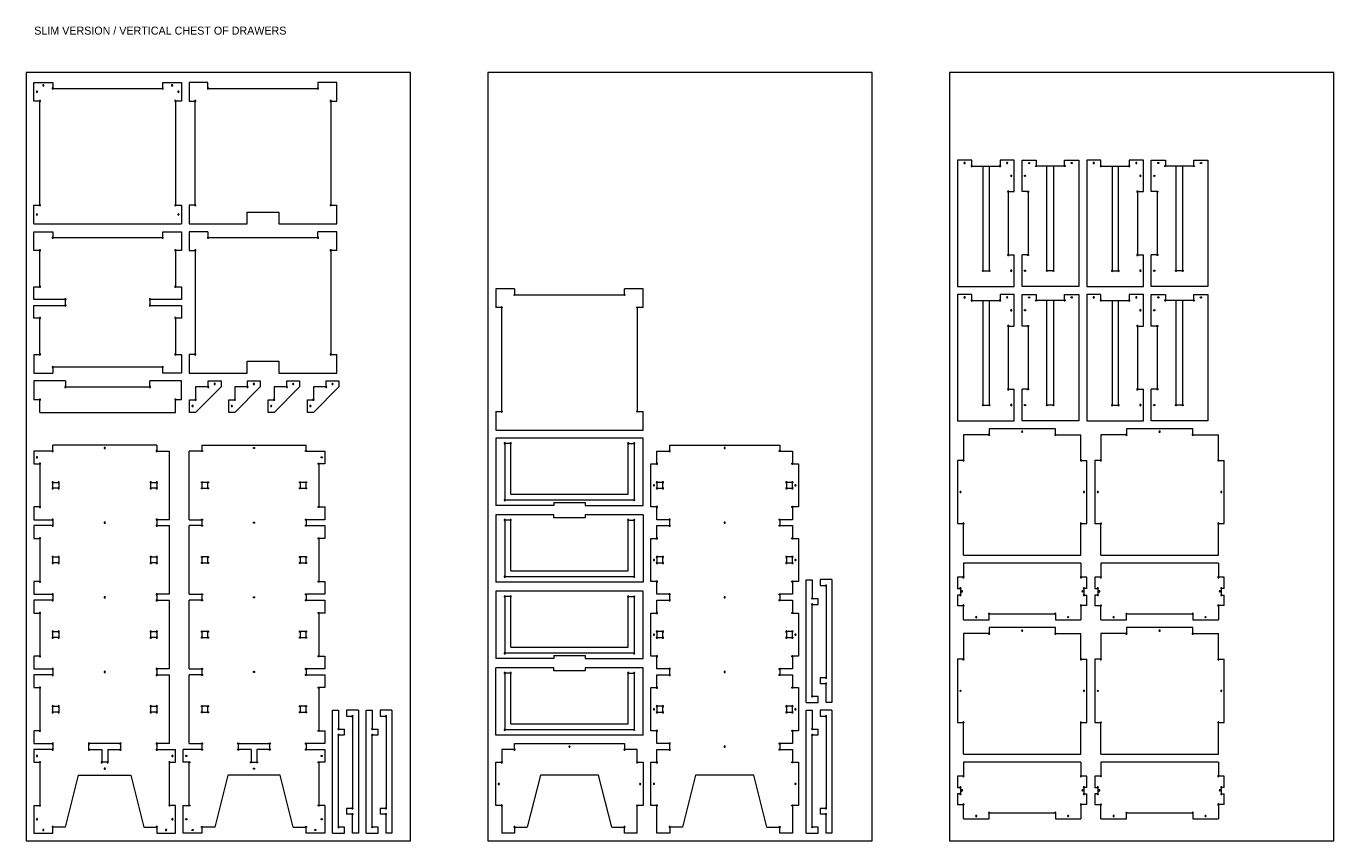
# Model space of a CAD drawing. Header units: millimetres. Extents: x 0 to 221, y 0 to 252.
# Drawn here: x 0 to 163.4, y 0 to 101.8 of the extents above; entities that cross this region are included whole.
import ezdxf

# ---------------------------------------------------------------- set-up
doc = ezdxf.new("R2010")
doc.units = ezdxf.units.MM
doc.layers.add('000_NOTES', color=6, linetype='Continuous')
for name, color, linetype, true_color in [('CUT_THRU', 5, 'Continuous', 0x0000ff), ('CUT_THRU-HOLE', 1, 'Continuous', 0xff0000), ('CUT_THRU-INSIDE', 96, 'Continuous', 0x008000), ('POCKET_.375', 30, 'Continuous', 0xff8000), ('POCKET_.375-HOLE', 11, 'Continuous', 0xff6666)]:
    doc.layers.add(name, color=color, linetype=linetype, true_color=true_color)

# ---------------------------------------------------------------- blocks, each defined once
blk = doc.blocks.new('Group_110')
at = {"layer": 'POCKET_.375'}
for p, q in [((333.5, 0), (0, 0)), ((0, 0, 21), (333.5, 0, 21)), ((0, 0, 21), (0, 0)), ((333.5, 0, 21), (333.5, 0))]:
    blk.add_line(p, q, dxfattribs=at)
blk = doc.blocks.new('Group_109')
at = {"layer": 'POCKET_.375'}
blk.add_blockref('Group_110', (0, 0, -2), dxfattribs=at)
blk = doc.blocks.new('Group_111')
for p, q in [((0, 0), (0, 0, 45.125)), ((0, 0, 180.5), (402.5, 0, 180.5)), ((100.625, 0), (0, 0)), ((19, 0, 135.375), (0, 0, 135.375)), ((0, 0, 135.375), (0, 0, 180.5)), ((0, 0, 45.125), (19, 0, 45.125)), ((19, 0, 135.375), (19, 0, 45.125)), ((402.5, 0), (301.875, 0)), ((402.5, 0, 180.5), (402.5, 0)), ((100.625, 0, 19), (100.625, 0)), ((100.625, 0, 19), (301.875, 0, 19)), ((301.875, 0, 19), (301.875, 0))]:
    blk.add_line(p, q)
blk = doc.blocks.new('circle_hole_4mm')
at = {"extrusion": (-1e-16, 1.02e-14, -1)}
blk.add_circle((0, 0), 2, dxfattribs=at)
blk = doc.blocks.new('Group_44')
at = {"layer": 'POCKET_.375-HOLE'}
for p in [(2, 2), (23, 2)]:
    blk.add_blockref('circle_hole_4mm', p, dxfattribs=at)
blk = doc.blocks.new('Group_45')
at = {"layer": 'CUT_THRU-HOLE', "extrusion": (-2e-15, 1, -5e-16), "rotation": 269.9999999999999}
for p in [(-2, 15.0625), (-2, 150.4375), (-11.5, 37.625), (-11.5, 127.875), (-42.8125, 2), (-93.125, 11.5), (-294.375, 11.5), (-344.6875, 2)]:
    blk.add_blockref('circle_hole_4mm', p, dxfattribs=at)
blk = doc.blocks.new('009_cod_AtFAB_CoD_V_drawer_sid0')
at = {"layer": 'CUT_THRU'}
blk.add_blockref('Group_111', (0, 0), dxfattribs=at)
at = {"layer": 'CUT_THRU-HOLE'}
blk.add_blockref('Group_45', (7.5, 0, 7.5), dxfattribs=at)
at = {"layer": 'POCKET_.375'}
blk.add_blockref('Group_109', (19, 0, 80.8), dxfattribs=at)
at = {"layer": 'POCKET_.375-HOLE', "extrusion": (-2e-15, 1, -5e-16), "rotation": 269.9999999999999}
blk.add_blockref('Group_44', (-354.5, 101.8), dxfattribs=at)
blk = doc.blocks.new('Group_3')
at = {"layer": 'CUT_THRU-HOLE'}
for p in [(83, 42.5), (352, 42.5), (2, 2), (433, 2)]:
    blk.add_blockref('circle_hole_4mm', p, dxfattribs=at)
blk = doc.blocks.new('Group_5')
at = {"layer": 'CUT_THRU'}
for p, q in [((100, 100), (0, 100)), ((0, 100), (0, 40.5)), ((100, 100), (100, 81)), ((369, 81), (369, 100)), ((469, 100), (369, 100)), ((469, 40.5), (469, 100)), ((100, 81), (369, 81)), ((19, 40.5), (0, 40.5)), ((19, 0), (19, 40.5)), ((19, 0), (450, 0)), ((450, 0), (450, 40.5)), ((469, 40.5), (450, 40.5))]:
    blk.add_line(p, q, dxfattribs=at)
blk = doc.blocks.new('009_CoD_AtFAB_CoD_V2_Beam_1')
blk.add_blockref('Group_3', (17, 38.5))
at = {"layer": 'CUT_THRU'}
blk.add_blockref('Group_5', (0, 0), dxfattribs=at)
blk = doc.blocks.new('Group_19')
for p, q in [((59.5, 265.5), (19, 265.5)), ((19, 265.5), (19, 225)), ((59.5, 284.5), (409.5, 284.5)), ((59.5, 265.5), (59.5, 284.5)), ((409.5, 284.5), (409.5, 265.5)), ((450, 265.5), (409.5, 265.5)), ((450, 225), (450, 265.5)), ((0, 87.5), (0, 225)), ((0, 225), (19, 225)), ((450, 225), (469, 225)), ((469, 225), (469, 87.5)), ((142.1, 184.5), (100, 19)), ((326.9, 184.5), (142.1, 184.5)), ((369, 19), (326.9, 184.5)), ((19, 87.5), (0, 87.5)), ((19, 87.5), (19, 0)), ((450, 0), (450, 87.5)), ((469, 87.5), (450, 87.5)), ((59.5, 0), (19, 0)), ((59.5, 19), (100, 19)), ((59.5, 19), (59.5, 0)), ((369, 19), (409.5, 19)), ((409.5, 0), (409.5, 19)), ((450, 0), (409.5, 0))]:
    blk.add_line(p, q)
blk = doc.blocks.new('Group_20')
at = {"layer": 'CUT_THRU-HOLE'}
for p in [(42.5, 248.5), (217.5, 258), (392.5, 248.5), (2, 208), (433, 208), (-7.5, 139.25), (442.5, 139.25), (2, 70.5), (433, 70.5), (42.5, 2), (392.5, 2)]:
    blk.add_blockref('circle_hole_4mm', p, dxfattribs=at)
blk = doc.blocks.new('009_CoD_AtFAB_CoD_V2_Front_1')
at = {"layer": 'CUT_THRU'}
blk.add_blockref('Group_19', (0, 0), dxfattribs=at)
at = {"layer": 'CUT_THRU-HOLE'}
blk.add_blockref('Group_20', (17, 17), dxfattribs=at)
blk = doc.blocks.new('Group_10')
for p, q in [((19, 1215.5, 0), (59.5, 1215.5, 0)), ((19, 1175, 0), (19, 1215.5, 0)), ((59.5, 1234.5, 0), (409.5, 1234.5, 0)), ((59.5, 1215.5, 0), (59.5, 1234.5, 0)), ((409.5, 1234.5, 0), (409.5, 1215.5, 0)), ((409.5, 1215.5, 0), (450, 1215.5, 0)), ((450, 1215.5, 0), (450, 1175, 0)), ((0, 1175, 0), (19, 1175, 0)), ((0, 1037.5, 0), (0, 1175, 0)), ((450, 1175, 0), (469, 1175, 0)), ((469, 1175, 0), (469, 1037.5, 0)), ((19, 1037.5, 0), (0, 1037.5, 0)), ((19, 997, 0), (19, 1037.5, 0)), ((469, 1037.5, 0), (450, 1037.5, 0)), ((450, 1037.5, 0), (450, 997, 0)), ((59.5, 997, 0), (19, 997, 0)), ((19, 937.5, 0), (19, 978, 0)), ((19, 978, 0), (59.5, 978, 0)), ((59.5, 978, 0), (59.5, 997, 0)), ((409.5, 997, 0), (409.5, 978, 0)), ((450, 997, 0), (409.5, 997, 0)), ((409.5, 978, 0), (450, 978, 0)), ((450, 978, 0), (450, 937.5, 0)), ((0, 937.5, 0), (19, 937.5, 0)), ((0, 800, 0), (0, 937.5, 0)), ((450, 937.5, 0), (469, 937.5, 0)), ((469, 937.5, 0), (469, 800, 0)), ((19, 800, 0), (0, 800, 0)), ((19, 759.5, 0), (19, 800, 0)), ((450, 800, 0), (450, 759.5, 0)), ((469, 800, 0), (450, 800, 0)), ((59.5, 759.5, 0), (19, 759.5, 0)), ((59.5, 740.5, 0), (59.5, 759.5, 0)), ((409.5, 759.5, 0), (409.5, 740.5, 0)), ((450, 759.5, 0), (409.5, 759.5, 0)), ((19, 700, 0), (19, 740.5, 0)), ((19, 740.5, 0), (59.5, 740.5, 0)), ((409.5, 740.5, 0), (450, 740.5, 0)), ((450, 740.5, 0), (450, 700, 0)), ((0, 700, 0), (19, 700, 0)), ((0, 562.5, 0), (0, 700, 0)), ((450, 700, 0), (469, 700, 0)), ((469, 700, 0), (469, 562.5, 0)), ((19, 562.5, 0), (0, 562.5, 0)), ((19, 522, 0), (19, 562.5, 0)), ((469, 562.5, 0), (450, 562.5, 0)), ((450, 562.5, 0), (450, 522, 0)), ((59.5, 522, 0), (19, 522, 0)), ((19, 503, 0), (59.5, 503, 0)), ((19, 462.5, 0), (19, 503, 0)), ((59.5, 503, 0), (59.5, 522, 0)), ((409.5, 522, 0), (409.5, 503, 0)), ((450, 522, 0), (409.5, 522, 0)), ((409.5, 503, 0), (450, 503, 0)), ((450, 503, 0), (450, 462.5, 0)), ((0, 462.5, 0), (19, 462.5, 0)), ((0, 325, 0), (0, 462.5, 0)), ((450, 462.5, 0), (469, 462.5, 0)), ((469, 462.5, 0), (469, 325, 0)), ((19, 325, 0), (0, 325, 0)), ((19, 284.5, 0), (19, 325, 0)), ((469, 325, 0), (450, 325, 0)), ((450, 325, 0), (450, 284.5, 0)), ((59.5, 284.5, 0), (19, 284.5, 0)), ((19, 265.5, 0), (59.5, 265.5, 0)), ((19, 225, 0), (19, 265.5, 0)), ((59.5, 265.5, 0), (59.5, 284.5, 0)), ((450, 284.5, 0), (409.5, 284.5, 0)), ((409.5, 284.5, 0), (409.5, 265.5, 0)), ((409.5, 265.5, 0), (450, 265.5, 0)), ((450, 265.5, 0), (450, 225, 0)), ((0, 87.5, 0), (0, 225, 0)), ((0, 225, 0), (19, 225, 0)), ((450, 225, 0), (469, 225, 0)), ((469, 225, 0), (469, 87.5, 0)), ((142.1, 184.5, 0), (100, 19, 0)), ((326.9, 184.5, 0), (142.1, 184.5, 0)), ((369, 19, 0), (326.9, 184.5, 0)), ((19, 87.5, 0), (0, 87.5, 0)), ((19, 0, 0), (19, 87.5, 0)), ((469, 87.5, 0), (450, 87.5, 0)), ((450, 87.5, 0), (450, 0, 0)), ((59.5, 0, 0), (19, 0, 0)), ((100, 19, 0), (59.5, 19, 0)), ((59.5, 19, 0), (59.5, 0, 0)), ((369, 19, 0), (409.5, 19, 0)), ((409.5, 0, 0), (409.5, 19, 0)), ((450, 0, 0), (409.5, 0, 0))]:
    blk.add_line(p, q)
blk = doc.blocks.new('Group_11')
at = {"layer": 'CUT_THRU-INSIDE'}
for p, q in [((0, 731.5, 0), (0, 712.5)), ((19, 731.5, 0), (0, 731.5, 0)), ((0, 712.5), (19, 712.5, 0)), ((19, 712.5, 0), (19, 731.5, 0)), ((431, 731.5, 0), (412, 731.5, 0)), ((412, 731.5, 0), (412, 712.5, 0)), ((412, 712.5, 0), (431, 712.5, 0)), ((431, 712.5, 0), (431, 731.5, 0)), ((19, 494, 0), (0, 494, 0)), ((0, 494, 0), (0, 475)), ((0, 475), (19, 475, 0)), ((19, 475, 0), (19, 494, 0)), ((431, 494, 0), (412, 494, 0)), ((412, 494, 0), (412, 475, 0)), ((412, 475, 0), (431, 475, 0)), ((431, 475, 0), (431, 494, 0)), ((0, 256.5, 0), (0, 237.5)), ((19, 256.5, 0), (0, 256.5, 0)), ((19, 237.5, 0), (19, 256.5, 0)), ((431, 256.5, 0), (412, 256.5, 0)), ((412, 256.5, 0), (412, 237.5, 0)), ((431, 237.5, 0), (431, 256.5, 0)), ((0, 237.5), (19, 237.5, 0)), ((412, 237.5, 0), (431, 237.5, 0)), ((19, 19, 0), (0, 19, 0)), ((0, 19, 0), (0, 0, 0)), ((0, 0, 0), (19, 0, 0)), ((19, 0, 0), (19, 19, 0)), ((431, 19, 0), (412, 19, 0)), ((412, 19, 0), (412, 0, 0)), ((412, 0, 0), (431, 0, 0)), ((431, 0, 0), (431, 19, 0))]:
    blk.add_line(p, q, dxfattribs=at)
blk = doc.blocks.new('Group_12')
at = {"layer": 'CUT_THRU-HOLE'}
for p in [(217.5, 1208, 0), (42.5, 1198.5, 0), (2, 1158, 0), (-7.5, 1089.2, 0), (2, 1098.8, 0), (21, 1098.8, 0), (414, 1098.8, 0), (433, 1098.8, 0), (442.5, 1089.2, 0), (2, 1079.8), (21, 1079.8, 0), (414, 1079.8, 0), (433, 1079.8, 0), (2, 1020.5, 0), (42.5, 980, 0), (42.5, 961, 0), (217.5, 970.5, 0), (2, 920.5, 0), (-7.5, 851.7, 0), (2, 861.3, 0), (2, 842.3), (21, 861.3, 0), (21, 842.3, 0), (414, 861.3, 0), (414, 842.3, 0), (433, 861.3, 0), (433, 842.3, 0), (442.5, 851.7, 0), (2, 783, 0), (42.5, 742.5, 0), (42.5, 723.5, 0), (217.5, 733, 0), (2, 683, 0), (2, 623.8, 0), (21, 623.8, 0), (414, 623.8, 0), (433, 623.8, 0), (-7.5, 614.2, 0), (2, 604.8), (21, 604.8, 0), (414, 604.8, 0), (433, 604.8, 0), (442.5, 614.2, 0), (2, 545.5, 0), (42.5, 505, 0), (42.5, 486, 0), (217.5, 495.5, 0), (2, 445.5, 0), (-7.5, 376.8, 0), (2, 386.3, 0), (21, 386.3, 0), (414, 386.3, 0), (433, 386.3, 0), (442.5, 376.8, 0), (2, 367.3), (21, 367.3, 0), (414, 367.3, 0), (433, 367.3, 0), (2, 308, 0), (42.5, 267.5, 0), (42.5, 248.5, 0), (217.5, 258, 0), (2, 208, 0), (-7.5, 139.3, 0), (442.5, 139.3, 0), (2, 70.5, 0), (42.5, 2, 0)]:
    blk.add_blockref('circle_hole_4mm', p, dxfattribs=at)
at = {"layer": 'CUT_THRU-HOLE', "extrusion": (0, 0, -1), "zscale": -1}
for p in [(-392.5, 1198.5, 0), (-433, 1158, 0), (-433, 1020.5, 0), (-392.5, 980, 0), (-392.5, 961, 0), (-433, 920.5, 0), (-433, 783, 0), (-392.5, 742.5, 0), (-392.5, 723.5, 0), (-433, 683, 0), (-433, 545.5, 0), (-392.5, 505, 0), (-392.5, 486, 0), (-433, 445.5, 0), (-433, 308, 0), (-392.5, 267.5, 0), (-392.5, 248.5, 0), (-433, 208, 0), (-433, 70.5, 0), (-392.5, 2, 0)]:
    blk.add_blockref('circle_hole_4mm', p, dxfattribs=at)
blk = doc.blocks.new('009_CoD_AtFAB_CoD_V2_Back_1')
at = {"layer": 'CUT_THRU'}
blk.add_blockref('Group_10', (0, 0), dxfattribs=at)
at = {"layer": 'CUT_THRU-HOLE'}
blk.add_blockref('Group_12', (17, 17, 0), dxfattribs=at)
at = {"layer": 'CUT_THRU-INSIDE'}
blk.add_blockref('Group_11', (19, 384.3, 0), dxfattribs=at)
blk = doc.blocks.new('Group_108')
for p, q in [((59.5, 100), (100, 100)), ((59.5, 81), (59.5, 100)), ((100, 100), (100, 81)), ((59.5, 81), (19, 81)), ((19, 81), (19, 40.5)), ((100, 81), (19, 0)), ((0, 40.5), (19, 40.5)), ((0, 0), (0, 40.5)), ((19, 0), (0, 0))]:
    blk.add_line(p, q)
blk = doc.blocks.new('Group_14')
at = {"layer": 'CUT_THRU-HOLE'}
for p in [(42.5, 42.5), (62.75, 52), (2, 2), (-7.5, -18.25)]:
    blk.add_blockref('circle_hole_4mm', p, dxfattribs=at)
blk = doc.blocks.new('009_CoD_AtFAB_CoD_V2_Foot_1')
at = {"layer": 'CUT_THRU'}
blk.add_blockref('Group_108', (0, 0), dxfattribs=at)
at = {"layer": 'CUT_THRU-HOLE'}
blk.add_blockref('Group_14', (17, 38.5), dxfattribs=at)
blk = doc.blocks.new('Group_1')
at = {"layer": 'CUT_THRU-HOLE'}
for p in [(208, 1208, 0), (-7.5, 1178.3, 0), (42.5, 1198.5, 0), (373.5, 1198.5, 0), (2, 1158, 0), (42.5, 1098.8, 0), (61.5, 1098.8, 0), (354.5, 1098.8, 0), (373.5, 1098.8, 0), (42.5, 1079.8, 0), (61.5, 1079.8, 0), (354.5, 1079.8), (373.5, 1079.8, 0), (2, 1020.5, 0), (42.5, 980, 0), (42.5, 961, 0), (208, 970.5, 0), (373.5, 980, 0), (373.5, 961, 0), (2, 920.5, 0), (42.5, 861.3, 0), (42.5, 842.3, 0), (61.5, 861.3, 0), (61.5, 842.3, 0), (354.5, 861.3, 0), (354.5, 842.3), (373.5, 861.3, 0), (373.5, 842.3, 0), (2, 783, 0), (42.5, 742.5, 0), (42.5, 723.5, 0), (208, 733, 0), (373.5, 742.5, 0), (373.5, 723.5, 0), (2, 683, 0), (42.5, 623.8, 0), (61.5, 623.8, 0), (354.5, 623.8, 0), (373.5, 623.8, 0), (42.5, 604.8, 0), (61.5, 604.8, 0), (354.5, 604.8), (373.5, 604.8, 0), (2, 545.5, 0), (42.5, 505, 0), (373.5, 505, 0), (42.5, 486, 0), (208, 495.5, 0), (373.5, 486, 0), (2, 445.5, 0), (42.5, 386.3, 0), (61.5, 386.3, 0), (354.5, 386.3, 0), (373.5, 386.3, 0), (42.5, 367.3, 0), (61.5, 367.3, 0), (354.5, 367.3), (373.5, 367.3, 0), (2, 308, 0), (42.5, 267.5, 0), (42.5, 248.5, 0), (158, 267.5, 0), (158, 248.5, 0), (258, 267.5, 0), (258, 248.5, 0), (373.5, 267.5, 0), (373.5, 248.5, 0), (-7.5, 228.3, 0), (2, 208, 0), (198.5, 208, 0), (217.5, 208, 0), (414, 208, 0), (423.5, 228.3, 0), (208, 187.8, 0), (2, 70.5, 0), (414, 70.5, 0), (-7.5, 26.7, 0), (42.5, 2, 0), (373.5, 2, 0), (423.5, 26.7, 0), (12.8, -7.5, 0), (403.3, -7.5, 0)]:
    blk.add_blockref('circle_hole_4mm', p, dxfattribs=at)
blk = doc.blocks.new('Group_106')
at = {"layer": 'CUT_THRU'}
for p, q in [((59.5, 1215.5, 0), (0, 1215.5, 0)), ((0, 1215.5, 0), (0, 1175, 0)), ((390.5, 1234.5, 0), (59.5, 1234.5, 0)), ((59.5, 1215.5, 0), (59.5, 1234.5, 0)), ((390.5, 1234.5, 0), (390.5, 1215.5, 0)), ((390.5, 1215.5, 0), (431, 1215.5, 0)), ((431, 997, 0), (431, 1215.5, 0)), ((0, 1175, 0), (19, 1175, 0)), ((19, 1175, 0), (19, 1037.5, 0)), ((0, 1037.5, 0), (0, 997, 0)), ((19, 1037.5, 0), (0, 1037.5, 0)), ((0, 997, 0), (59.5, 997, 0)), ((0, 978, 0), (0, 937.5, 0)), ((59.5, 978, 0), (0, 978, 0)), ((59.5, 997, 0), (59.5, 978, 0)), ((431, 997, 0), (390.5, 997, 0)), ((390.5, 997, 0), (390.5, 978, 0)), ((390.5, 978, 0), (431, 978, 0)), ((431, 759.5, 0), (431, 978, 0)), ((0, 937.5, 0), (19, 937.5, 0)), ((19, 937.5, 0), (19, 800, 0)), ((19, 800, 0), (0, 800, 0)), ((0, 800, 0), (0, 759.5, 0)), ((0, 759.5, 0), (59.5, 759.5, 0)), ((59.5, 759.5, 0), (59.5, 740.5, 0)), ((431, 759.5, 0), (390.5, 759.5, 0)), ((390.5, 759.5, 0), (390.5, 740.5, 0)), ((59.5, 740.5, 0), (0, 740.5, 0)), ((0, 740.5, 0), (0, 700, 0)), ((390.5, 740.5, 0), (431, 740.5, 0)), ((431, 522, 0), (431, 740.5, 0)), ((0, 700, 0), (19, 700, 0)), ((19, 700, 0), (19, 562.5, 0)), ((0, 562.5, 0), (0, 522, 0)), ((19, 562.5, 0), (0, 562.5, 0)), ((0, 522, 0), (59.5, 522, 0)), ((59.5, 503, 0), (0, 503, 0)), ((0, 503, 0), (0, 462.5, 0)), ((59.5, 522, 0), (59.5, 503, 0)), ((431, 522, 0), (390.5, 522, 0)), ((390.5, 522, 0), (390.5, 503, 0)), ((390.5, 503, 0), (431, 503, 0)), ((431, 284.5, 0), (431, 503, 0)), ((0, 462.5, 0), (19, 462.5, 0)), ((19, 462.5, 0), (19, 325, 0)), ((0, 325, 0), (0, 284.5, 0)), ((19, 325, 0), (0, 325, 0)), ((0, 284.5, 0), (59.5, 284.5, 0)), ((0, 265.5, 0), (0, 225, 0)), ((59.5, 265.5, 0), (0, 265.5, 0)), ((59.5, 284.5, 0), (59.5, 265.5, 0)), ((431, 284.5, 0), (390.5, 284.5, 0)), ((390.5, 284.5, 0), (390.5, 265.5, 0)), ((390.5, 265.5, 0), (450, 265.5, 0)), ((450, 225, 0), (450, 265.5, 0)), ((0, 225, 0), (19, 225, 0)), ((19, 225, 0), (19, 87.5, 0)), ((431, 225, 0), (450, 225, 0)), ((431, 87.5, 0), (431, 225, 0)), ((100, 19, 0), (142.1, 184.5, 0)), ((142.1, 184.5, 0), (307.9, 184.5, 0)), ((307.9, 184.5, 0), (350, 19, 0)), ((0, 87.5, 0), (0, 0, 0)), ((0, 87.5, 0), (19, 87.5, 0)), ((450, 87.5, 0), (431, 87.5, 0)), ((450, 0, 0), (450, 87.5, 0)), ((0, 0, 0), (59.5, 0, 0)), ((100, 19, 0), (59.5, 19, 0)), ((59.5, 0, 0), (59.5, 19, 0)), ((350, 19, 0), (390.5, 19, 0)), ((390.5, 19, 0), (390.5, 0, 0)), ((390.5, 0, 0), (450, 0, 0))]:
    blk.add_line(p, q, dxfattribs=at)
blk = doc.blocks.new('Group_2')
at = {"layer": 'CUT_THRU-INSIDE'}
for p, q in [((0, 890.8, 0), (19, 890.8, 0)), ((0, 871.8, 0), (0, 890.8, 0)), ((19, 890.8, 0), (19, 871.8, 0)), ((312, 890.8, 0), (331, 890.8, 0)), ((312, 871.8), (312, 890.8, 0)), ((331, 890.8, 0), (331, 871.8, 0)), ((19, 871.8, 0), (0, 871.8, 0)), ((331, 871.8, 0), (312, 871.8)), ((0, 653.3, 0), (19, 653.3, 0)), ((0, 634.3, 0), (0, 653.3, 0)), ((19, 634.3, 0), (0, 634.3, 0)), ((19, 653.3, 0), (19, 634.3, 0)), ((312, 653.3, 0), (331, 653.3, 0)), ((312, 634.3, 0), (312, 653.3, 0)), ((331, 634.3, 0), (312, 634.3, 0)), ((331, 653.3, 0), (331, 634.3, 0)), ((0, 396.8, 0), (0, 415.8, 0)), ((0, 415.8, 0), (19, 415.8, 0)), ((19, 396.8, 0), (0, 396.8, 0)), ((19, 415.8, 0), (19, 396.8, 0)), ((312, 415.8, 0), (331, 415.8, 0)), ((312, 396.8, 0), (312, 415.8, 0)), ((331, 396.8, 0), (312, 396.8, 0)), ((331, 415.8, 0), (331, 396.8, 0)), ((0, 178.3, 0), (19, 178.3, 0)), ((0, 159.3, 0), (0, 178.3, 0)), ((19, 178.3, 0), (19, 159.3, 0)), ((312, 178.3, 0), (331, 178.3, 0)), ((312, 159.3, 0), (312, 178.3, 0)), ((331, 178.3, 0), (331, 159.3, 0)), ((19, 159.3, 0), (0, 159.3, 0)), ((331, 159.3, 0), (312, 159.3, 0)), ((215.5, 59.5, 0), (115.5, 59.5, 0)), ((115.5, 40.5, 0), (115.5, 59.5, 0)), ((215.5, 59.5, 0), (215.5, 40.5, 0)), ((115.5, 40.5, 0), (156, 40.5, 0)), ((156, 40.5, 0), (156, 0, 0)), ((175, 0, 0), (156, 0, 0)), ((175, 40.5, 0), (175, 0, 0)), ((175, 40.5, 0), (215.5, 40.5, 0))]:
    blk.add_line(p, q, dxfattribs=at)
blk = doc.blocks.new('009_CoD_AtFAB_CoD_V2_Side_1')
blk.add_blockref('Group_1', (17, 17, 0))
at = {"layer": 'CUT_THRU'}
blk.add_blockref('Group_106', (0, 0), dxfattribs=at)
at = {"layer": 'CUT_THRU-INSIDE'}
blk.add_blockref('Group_2', (59.5, 225, 0), dxfattribs=at)
blk = doc.blocks.new('Group_107')
for p, q in [((38, 390.5, 0), (0, 390.5, 0)), ((0, 390.5, 0), (0, 371.5)), ((38, 390.5, 0), (38, 0, 0)), ((0, 371.5), (19, 371.5)), ((19, 371.5), (19, 78.5)), ((0, 78.5, 0), (0, 59.5, 0)), ((19, 78.5), (0, 78.5, 0)), ((19, 59.5, 0), (0, 59.5, 0)), ((19, 0, 0), (19, 59.5, 0)), ((38, 0, 0), (19, 0, 0))]:
    blk.add_line(p, q)
blk = doc.blocks.new('Group_34')
at = {"layer": 'CUT_THRU-HOLE'}
for p in [(2, 314, 0), (2, 295, 0), (2, 2)]:
    blk.add_blockref('circle_hole_4mm', p, dxfattribs=at)
blk = doc.blocks.new('009_CoD_AtFAB_CoD_V2_Rail_End_1')
at = {"layer": 'CUT_THRU'}
blk.add_blockref('Group_107', (0, 0, 0), dxfattribs=at)
at = {"layer": 'CUT_THRU-HOLE', "extrusion": (-2.0186e-08, -1.31629e-09, 1), "rotation": 179.9999999638568}
blk.add_blockref('Group_34', (21, 373.5, 0), dxfattribs=at)
blk = doc.blocks.new('Group_4')
at = {"layer": 'CUT_THRU'}
for p, q in [((0, 450), (59.5, 450)), ((0, 390.5), (0, 450)), ((59.5, 450), (59.5, 431)), ((59.5, 431), (409.5, 431)), ((409.5, 450), (469, 450)), ((409.5, 431), (409.5, 450)), ((469, 450), (469, 390.5)), ((19, 390.5), (0, 390.5)), ((19, 275), (19, 390.5)), ((469, 390.5), (450, 390.5)), ((450, 390.5), (450, 275)), ((0, 234.5), (0, 275)), ((0, 275), (19, 275)), ((450, 275), (469, 275)), ((469, 275), (469, 234.5)), ((100, 234.5), (0, 234.5)), ((0, 215.5), (100, 215.5)), ((0, 175), (0, 215.5)), ((100, 215.5), (100, 234.5)), ((469, 234.5), (369, 234.5)), ((369, 234.5), (369, 215.5)), ((369, 215.5), (469, 215.5)), ((469, 215.5), (469, 175)), ((19, 175), (0, 175)), ((19, 59.5), (19, 175)), ((469, 175), (450, 175)), ((450, 175), (450, 59.5)), ((0, 59.5), (19, 59.5)), ((0, 59.5), (0, 0)), ((450, 59.5), (469, 59.5)), ((469, 59.5), (469, 0)), ((0, 0), (59.5, 0)), ((409.5, 19), (59.5, 19)), ((59.5, 19), (59.5, 0)), ((409.5, 0), (409.5, 19)), ((469, 0), (409.5, 0))]:
    blk.add_line(p, q, dxfattribs=at)
blk = doc.blocks.new('Group_7')
at = {"layer": 'CUT_THRU-HOLE'}
for p in [(2, 373.5), (42.5, 414), (392.5, 414), (433, 373.5), (2, 258), (433, 258), (83, 217.5), (352, 217.5), (83, 198.5), (352, 198.5), (2, 158), (433, 158), (2, 42.5), (433, 42.5), (42.5, 2), (392.5, 2)]:
    blk.add_blockref('circle_hole_4mm', p, dxfattribs=at)
blk = doc.blocks.new('009_CoD_AtFAB_CoD_V2_Bottom_1')
at = {"layer": 'CUT_THRU'}
blk.add_blockref('Group_4', (0, 0), dxfattribs=at)
at = {"layer": 'CUT_THRU-HOLE'}
blk.add_blockref('Group_7', (17, 17), dxfattribs=at)
blk = doc.blocks.new('Group_15')
for p, q in [((0, 450), (0, 390.5)), ((59.5, 450), (0, 450)), ((59.5, 450), (59.5, 431)), ((59.5, 431), (409.5, 431)), ((409.5, 431), (409.5, 450)), ((469, 450), (409.5, 450)), ((469, 390.5), (469, 450)), ((0, 390.5), (19, 390.5)), ((19, 390.5), (19, 59.5)), ((450, 390.5), (450, 59.5)), ((469, 390.5), (450, 390.5)), ((19, 59.5), (0, 59.5)), ((0, 59.5), (0, 0)), ((450, 59.5), (469, 59.5)), ((469, 0), (469, 59.5)), ((0, 0), (184.5, 0)), ((184.5, 0), (184.5, 37.5)), ((184.5, 37.5), (284.5, 37.5)), ((284.5, 37.5), (284.5, 0)), ((284.5, 0), (469, 0))]:
    blk.add_line(p, q)
blk = doc.blocks.new('Group_16')
at = {"layer": 'CUT_THRU-HOLE'}
for p in [(42.5, 373.5), (392.5, 373.5), (2, 333), (433, 333), (2, 2), (433, 2)]:
    blk.add_blockref('circle_hole_4mm', p, dxfattribs=at)
blk = doc.blocks.new('009_CoD_AtFAB_CoD_V2_Lower_1')
at = {"layer": 'CUT_THRU'}
blk.add_blockref('Group_15', (0, 0), dxfattribs=at)
at = {"layer": 'CUT_THRU-HOLE'}
blk.add_blockref('Group_16', (17, 57.5), dxfattribs=at)
blk = doc.blocks.new('Group_8')
at = {"layer": 'CUT_THRU'}
for p, q in [((0, 390.5), (0, 450)), ((0, 450), (59.5, 450)), ((59.5, 450), (59.5, 431)), ((59.5, 431), (409.5, 431)), ((409.5, 431), (409.5, 450)), ((409.5, 450), (469, 450)), ((469, 450), (469, 390.5)), ((19, 390.5), (0, 390.5)), ((19, 59.5), (19, 390.5)), ((469, 390.5), (450, 390.5)), ((450, 390.5), (450, 59.5)), ((0, 0), (0, 59.5)), ((0, 59.5), (19, 59.5)), ((450, 59.5), (469, 59.5)), ((469, 59.5), (469, 0)), ((0, 0), (469, 0))]:
    blk.add_line(p, q, dxfattribs=at)
blk = doc.blocks.new('Group_9')
at = {"layer": 'CUT_THRU-HOLE'}
for p in [(12.75, 383), (42.5, 373.5), (392.5, 373.5), (-7.5, 362.75), (2, 333), (433, 333), (2, 2), (433, 2), (-7.5, -27.75), (442.5, -27.75)]:
    blk.add_blockref('circle_hole_4mm', p, dxfattribs=at)
at = {"layer": 'CUT_THRU-HOLE', "rotation": 270}
for p in [(422.25, 383), (442.5, 362.75)]:
    blk.add_blockref('circle_hole_4mm', p, dxfattribs=at)
blk = doc.blocks.new('009_CoD_AtFAB_CoD_V2_Top_1')
at = {"layer": 'CUT_THRU'}
blk.add_blockref('Group_8', (0, 0), dxfattribs=at)
at = {"layer": 'CUT_THRU-HOLE'}
blk.add_blockref('Group_9', (17, 57.5), dxfattribs=at)
blk = doc.blocks.new('Group_30')
for p, q in [((-9.5, 180.5), (-9.5, 0)), ((9.5, 180.5), (-9.5, 180.5)), ((9.5, 19), (9.5, 180.5)), ((383.5, 180.5), (402.5, 180.5)), ((383.5, 19), (383.5, 180.5)), ((402.5, 180.5), (402.5, 0)), ((402.5, 0), (-9.5, 0)), ((9.5, 19), (383.5, 19))]:
    blk.add_line(p, q)
blk = doc.blocks.new('Group_31')
for p, q in [((469, 216.5), (0, 216.5)), ((0, 216.5), (0, 2)), ((469, 2), (469, 216.5)), ((184.5, 2), (0, 2)), ((184.5, 11.5), (284.5, 11.5)), ((184.5, 11.5), (184.5, 2)), ((284.5, 11.5), (284.5, 2)), ((284.5, 2), (469, 2))]:
    blk.add_line(p, q)
blk = doc.blocks.new('Group_32')
at = {"layer": 'POCKET_.375-HOLE'}
for p in [(-7.5, 182.5), (11.5, 182.5), (385.5, 182.5), (404.5, 182.5), (-7.5, 2), (404.5, 2)]:
    blk.add_blockref('circle_hole_4mm', p, dxfattribs=at)
blk = doc.blocks.new('009_CoD_AtFAB_CoD_V2_Drawer_Fr3')
at = {"layer": 'CUT_THRU'}
blk.add_blockref('Group_31', (0, 0), dxfattribs=at)
at = {"layer": 'POCKET_.375'}
blk.add_blockref('Group_30', (38, 19), dxfattribs=at)
at = {"layer": 'POCKET_.375-HOLE'}
blk.add_blockref('Group_32', (36, 17), dxfattribs=at)
blk = doc.blocks.new('Group_17')
for p, q in [((59.5, 450), (0, 450)), ((0, 450), (0, 390.5)), ((59.5, 431), (59.5, 450)), ((59.5, 431), (409.5, 431)), ((469, 450), (409.5, 450)), ((409.5, 450), (409.5, 431)), ((469, 390.5), (469, 450)), ((0, 390.5), (19, 390.5)), ((19, 59.5), (19, 390.5)), ((450, 390.5), (469, 390.5)), ((450, 390.5), (450, 59.5)), ((19, 59.5), (0, 59.5)), ((0, 59.5), (0, 0)), ((450, 59.5), (469, 59.5)), ((469, 0), (469, 59.5)), ((0, 0), (184.5, 0)), ((184.5, 37.5), (284.5, 37.5)), ((184.5, 0), (184.5, 37.5)), ((284.5, 37.5), (284.5, 0)), ((284.5, 0), (469, 0))]:
    blk.add_line(p, q)
blk = doc.blocks.new('Group_18')
at = {"layer": 'CUT_THRU-HOLE'}
for p in [(42.5, 373.5), (392.5, 373.5), (2, 333), (433, 333), (2, 2), (433, 2)]:
    blk.add_blockref('circle_hole_4mm', p, dxfattribs=at)
blk = doc.blocks.new('009_CoD_AtFAB_CoD_V2_Upper_1')
at = {"layer": 'CUT_THRU'}
blk.add_blockref('Group_17', (0, 0), dxfattribs=at)
at = {"layer": 'CUT_THRU-HOLE'}
blk.add_blockref('Group_18', (17, 57.5), dxfattribs=at)
blk = doc.blocks.new('Group_27')
for p, q in [((9.5, 180.5), (-9.5, 180.5)), ((-9.5, 180.5), (-9.5, 0)), ((9.5, 19), (9.5, 180.5)), ((383.5, 180.5), (402.5, 180.5)), ((383.5, 19), (383.5, 180.5)), ((402.5, 180.5), (402.5, 0)), ((402.5, 0), (-9.5, 0)), ((9.5, 19), (383.5, 19))]:
    blk.add_line(p, q)
blk = doc.blocks.new('Group_28')
for p, q in [((184.5, 216.5), (0, 216.5)), ((0, 216.5), (0, 2)), ((184.5, 207), (184.5, 216.5)), ((469, 216.5), (284.5, 216.5)), ((284.5, 216.5), (284.5, 207)), ((469, 216.5), (469, 2)), ((284.5, 207), (184.5, 207)), ((469, 2), (0, 2))]:
    blk.add_line(p, q)
blk = doc.blocks.new('Group_29')
at = {"layer": 'POCKET_.375-HOLE'}
for p in [(-7.5, 182.5), (11.5, 182.5), (385.5, 182.5), (404.5, 182.5), (-7.5, 2), (404.5, 2)]:
    blk.add_blockref('circle_hole_4mm', p, dxfattribs=at)
blk = doc.blocks.new('009_CoD_AtFAB_CoD_V2_Drawer_Fr4')
at = {"layer": 'CUT_THRU'}
blk.add_blockref('Group_28', (0, 0), dxfattribs=at)
at = {"layer": 'POCKET_.375'}
blk.add_blockref('Group_27', (38, 19), dxfattribs=at)
at = {"layer": 'POCKET_.375-HOLE'}
blk.add_blockref('Group_29', (36, 17), dxfattribs=at)
blk = doc.blocks.new('Group_35')
for p, q in [((59.5, 450), (0, 450)), ((0, 450), (0, 390.5)), ((59.5, 450), (59.5, 431)), ((59.5, 431), (409.5, 431)), ((469, 450), (409.5, 450)), ((409.5, 431), (409.5, 450)), ((469, 390.5), (469, 450)), ((19, 390.5), (0, 390.5)), ((19, 59.5), (19, 390.5)), ((469, 390.5), (450, 390.5)), ((450, 390.5), (450, 59.5)), ((0, 59.5), (0, 0)), ((0, 59.5), (19, 59.5)), ((450, 59.5), (469, 59.5)), ((469, 0), (469, 59.5)), ((0, 0), (469, 0))]:
    blk.add_line(p, q)
blk = doc.blocks.new('Group_36')
at = {"layer": 'CUT_THRU-HOLE'}
for p in [(42.5, 373.5), (392.5, 373.5), (2, 333), (433, 333), (2, 2), (433, 2)]:
    blk.add_blockref('circle_hole_4mm', p, dxfattribs=at)
blk = doc.blocks.new('009_CoD_AtFAB_CoD_V2_Mid_1')
at = {"layer": 'CUT_THRU'}
blk.add_blockref('Group_35', (0, 0), dxfattribs=at)
at = {"layer": 'CUT_THRU-HOLE'}
blk.add_blockref('Group_36', (17, 57.5), dxfattribs=at)
blk = doc.blocks.new('Group_24')
for p, q in [((-9.5, 180.5), (-9.5, 0)), ((9.5, 180.5), (-9.5, 180.5)), ((9.5, 19), (9.5, 180.5)), ((383.5, 19), (383.5, 180.5)), ((383.5, 180.5), (402.5, 180.5)), ((402.5, 180.5), (402.5, 0)), ((402.5, 0), (-9.5, 0)), ((9.5, 19), (383.5, 19))]:
    blk.add_line(p, q)
blk = doc.blocks.new('Group_25')
for p, q in [((0, 216.5), (0, 2)), ((469, 216.5), (0, 216.5)), ((469, 2), (469, 216.5)), ((184.5, 2), (0, 2)), ((184.5, 11.5), (184.5, 2)), ((184.5, 11.5), (284.5, 11.5)), ((284.5, 11.5), (284.5, 2)), ((284.5, 2), (469, 2))]:
    blk.add_line(p, q)
blk = doc.blocks.new('Group_26')
at = {"layer": 'POCKET_.375-HOLE'}
for p in [(-7.5, 182.5), (11.5, 182.5), (385.5, 182.5), (404.5, 182.5), (-7.5, 2), (404.5, 2)]:
    blk.add_blockref('circle_hole_4mm', p, dxfattribs=at)
blk = doc.blocks.new('009_CoD_AtFAB_CoD_V2_Drawer_Fr5')
at = {"layer": 'CUT_THRU'}
blk.add_blockref('Group_25', (0, 0), dxfattribs=at)
at = {"layer": 'POCKET_.375'}
blk.add_blockref('Group_24', (38, 19), dxfattribs=at)
at = {"layer": 'POCKET_.375-HOLE'}
blk.add_blockref('Group_26', (36, 17), dxfattribs=at)
blk = doc.blocks.new('Group_39')
for p, q in [((100.6, 393, 0), (19, 393, 0)), ((19, 311.4, 0), (19, 393, 0)), ((100.6, 393, 0), (100.6, 412, 0)), ((301.9, 412, 0), (100.6, 412, 0)), ((301.9, 393, 0), (301.9, 412, 0)), ((402.5, 393, 0), (301.9, 393, 0)), ((402.5, 19), (402.5, 393, 0)), ((0, 311.4, 0), (0, 100.6)), ((19, 311.4, 0), (0, 311.4, 0)), ((0, 100.6), (19, 100.6)), ((19, 100.6), (19, 19)), ((19, 19), (100.6, 19)), ((100.6, 19), (100.6, 0)), ((100.6, 0), (301.9, 0)), ((402.5, 19), (301.9, 19)), ((301.9, 0), (301.9, 19))]:
    blk.add_line(p, q)
blk = doc.blocks.new('Group_40')
at = {"layer": 'CUT_THRU-HOLE'}
for p in [(93.1, 277.7), (198.5, 287.2, 0), (303.9, 277.7, 0), (11.5, 196.1), (385.5, 196.1), (2, 95.5), (395, 95.5), (11.5, -5.1), (385.5, -5.1)]:
    blk.add_blockref('circle_hole_4mm', p, dxfattribs=at)
blk = doc.blocks.new('009_cod_AtFAB_CoD_V2_drawer_bo0')
at = {"layer": 'CUT_THRU'}
blk.add_blockref('Group_39', (0, 0), dxfattribs=at)
at = {"layer": 'CUT_THRU-HOLE', "rotation": 90}
blk.add_blockref('Group_40', (296.75, 7.5), dxfattribs=at)
blk = doc.blocks.new('Group_37')
for p, q in [((0, 412, 45.1), (0, 393, 45.1)), ((0, 412, 45.1), (0, 412, 78.8)), ((0, 412, 135.4), (0, 393, 135.4)), ((0, 412, 99.8), (0, 412, 135.4)), ((0, 393, 180.5), (0, 19, 180.5)), ((0, 393, 45.1), (0, 393, 0)), ((0, 311.4, 0), (0, 393, 0)), ((0, 393, 180.5), (0, 393, 135.4)), ((0, 311.4, 19), (0, 311.4, 0)), ((0, 100.6, 19), (0, 311.4, 19)), ((0, 100.6), (0, 100.6, 19)), ((0, 19), (0, 100.6)), ((0, 0, 45.1), (0, 19, 45.1)), ((0, 19, 135.4), (0, 0, 135.4)), ((0, 19, 180.5), (0, 19, 135.4)), ((0, 19), (0, 19, 45.1)), ((0, 0, 135.4), (0, 0, 99.8)), ((0, 0, 78.8), (0, 0, 45.1))]:
    blk.add_line(p, q)
at = {"layer": 'CUT_THRU'}
for p, q in [((0, 412, 99.8), (0, 402.5, 99.8)), ((0, 402.5, 78.8), (0, 412, 78.8)), ((0, 402.5, 99.8), (0, 402.5, 78.8)), ((0, 0, 99.8), (0, 9.5, 99.8)), ((0, 9.5, 99.8), (0, 9.5, 78.8)), ((0, 9.5, 78.8), (0, 0, 78.8))]:
    blk.add_line(p, q, dxfattribs=at)
blk = doc.blocks.new('Group_38')
at = {"layer": 'CUT_THRU-HOLE'}
for p in [(2, 390.2, 0), (37.6, 399.7, 0), (47.1, 395, 0), (58.6, 399.7, 0), (92.2, 390.2, 0), (128.9, 349.4, 0), (118.4, 308.6, 0), (118.4, 97.9), (128.9, 57.1), (2, 16.2), (37.6, 6.7), (47.1, 11.5), (58.6, 6.7), (92.2, 16.2)]:
    blk.add_blockref('circle_hole_4mm', p, dxfattribs=at)
blk = doc.blocks.new('009_cod_AtFAB_CoD_V2_drawer_ba0')
at = {"layer": 'CUT_THRU'}
blk.add_blockref('Group_37', (0, 0), dxfattribs=at)
at = {"layer": 'CUT_THRU-HOLE', "extrusion": (1, 1.34e-14, 3.75e-14), "rotation": 269.9999999999988}
blk.add_blockref('Group_38', (2.75, 137.375), dxfattribs=at)
blk = doc.blocks.new('Group_22')
for p, q in [((-9.5, 180.5), (-9.5, 0)), ((9.5, 180.5), (-9.5, 180.5)), ((9.5, 19), (9.5, 180.5)), ((383.5, 180.5), (402.5, 180.5)), ((383.5, 19), (383.5, 180.5)), ((402.5, 180.5), (402.5, 0)), ((402.5, 0), (-9.5, 0)), ((9.5, 19), (383.5, 19))]:
    blk.add_line(p, q)
blk = doc.blocks.new('Group_23')
for p, q in [((184.5, 216.5), (0, 216.5)), ((0, 2), (0, 216.5)), ((184.5, 207), (184.5, 216.5)), ((284.5, 216.5), (284.5, 207)), ((469, 216.5), (284.5, 216.5)), ((469, 2), (469, 216.5)), ((284.5, 207), (184.5, 207)), ((469, 2), (0, 2))]:
    blk.add_line(p, q)
blk = doc.blocks.new('Group_21')
at = {"layer": 'POCKET_.375-HOLE'}
for p in [(-7.5, 182.5), (11.5, 182.5), (385.5, 182.5), (404.5, 182.5), (-7.5, 2), (404.5, 2)]:
    blk.add_blockref('circle_hole_4mm', p, dxfattribs=at)
blk = doc.blocks.new('009_CoD_AtFAB_CoD_V2_Drawer_Fr6')
at = {"layer": 'CUT_THRU'}
blk.add_blockref('Group_23', (0, 0), dxfattribs=at)
at = {"layer": 'POCKET_.375'}
blk.add_blockref('Group_22', (38, 19), dxfattribs=at)
at = {"layer": 'POCKET_.375-HOLE'}
blk.add_blockref('Group_21', (36, 17), dxfattribs=at)

msp = doc.modelspace()

# ---------------------------------------------------------------- linework, layer by layer
at = {"layer": '000_NOTES'}
for points in [[(0, 0), (48, 0), (48, 96), (0, 96)], [(57.69, 0), (105.69, 0), (105.69, 96), (57.69, 96)], [(115.37, 0), (163.37, 0), (163.37, 96), (115.37, 96)]]:
    msp.add_lwpolyline(points, close=True, dxfattribs=at)

# ---------------------------------------------------------------- block references
at = {"xscale": 0.0392631578947378, "yscale": 0.0392631578947378, "zscale": 0.0392631578947378}
for name, p in [('009_CoD_AtFAB_CoD_V2_Top_1', (0.98, 77.09)), ('009_CoD_AtFAB_CoD_V2_Upper_1', (20.38, 77.09)), ('009_CoD_AtFAB_CoD_V2_Bottom_1', (0.98, 58.44)), ('009_CoD_AtFAB_CoD_V2_Lower_1', (20.38, 58.44)), ('009_CoD_AtFAB_CoD_V2_Mid_1', (58.67, 51.3)), ('009_CoD_AtFAB_CoD_V2_Beam_1', (0.98, 53.53)), ('009_CoD_AtFAB_CoD_V2_Foot_1', (20.42, 53.53)), ('009_CoD_AtFAB_CoD_V2_Foot_1', (25.32, 53.53)), ('009_CoD_AtFAB_CoD_V2_Foot_1', (30.23, 53.53)), ('009_CoD_AtFAB_CoD_V2_Foot_1', (35.14, 53.53)), ('009_CoD_AtFAB_CoD_V2_Side_1', (0.98, 0.98)), ('009_CoD_AtFAB_CoD_V2_Drawer_Fr3', (58.67, 41.82)), ('009_CoD_AtFAB_CoD_V2_Back_1', (78.06, 0.98)), ('009_CoD_AtFAB_CoD_V2_Drawer_Fr4', (58.67, 32.25)), ('009_CoD_AtFAB_CoD_V2_Drawer_Fr5', (58.67, 22.69)), ('009_CoD_AtFAB_CoD_V2_Rail_End_1', (99.18, 17.3, 0)), ('009_CoD_AtFAB_CoD_V2_Drawer_Fr6', (58.67, 13.13)), ('009_CoD_AtFAB_CoD_V2_Rail_End_1', (40.01, 0.98, 0)), ('009_CoD_AtFAB_CoD_V2_Rail_End_1', (44.21, 0.98, 0)), ('009_CoD_AtFAB_CoD_V2_Rail_End_1', (99.18, 0.98, 0)), ('009_CoD_AtFAB_CoD_V2_Front_1', (58.67, 0.98))]:
    msp.add_blockref(name, p, dxfattribs=at)
at = {"extrusion": (-1, -2e-15, -5e-16), "xscale": 0.0392631578947378, "yscale": 0.0392631578947378, "zscale": 0.0392631578947378, "rotation": 359.9999999999999}
for p in [(-85.06, 0, -123.44), (-85.06, 0, -139.58), (-68.27, 0, -123.44), (-68.27, 0, -139.58)]:
    msp.add_blockref('009_cod_AtFAB_CoD_V_drawer_sid0', p, dxfattribs=at)
at = {"extrusion": (-1, -2.6e-15, 6.9e-15), "xscale": 0.0392631578947378, "yscale": 0.0392631578947378, "zscale": -0.0392631578947378, "rotation": 359.9999999999997}
for p in [(-85.06, 0, -124.42), (-85.06, 0, -140.56), (-68.27, 0, -124.42), (-68.27, 0, -140.56)]:
    msp.add_blockref('009_cod_AtFAB_CoD_V_drawer_sid0', p, dxfattribs=at)
at = {"xscale": 0.0392631578947378, "yscale": 0.0392631578947378, "zscale": 0.0392631578947378, "rotation": 270}
for p in [(116.35, 51.49, 0), (133.51, 51.49, 0), (116.35, 26.64, 0), (133.51, 26.64)]:
    msp.add_blockref('009_cod_AtFAB_CoD_V2_drawer_bo0', p, dxfattribs=at)
at = {"extrusion": (0, 0, -1), "xscale": 0.0392631578947378, "yscale": 0.0392631578947378, "zscale": -0.0392631578947378}
msp.add_blockref('009_CoD_AtFAB_CoD_V2_Side_1', (-37.3, 0.98, 0), dxfattribs=at)
at = {"extrusion": (-2.15e-14, 1, 3.75e-14), "xscale": 0.0392631578947378, "yscale": 0.0392631578947378, "zscale": 0.0392631578947378, "rotation": 89.9999999999992}
for p in [(-116.35, 0, 27.62), (-133.51, 0, 27.62), (-116.35, 0, 2.76), (-133.51, 0, 2.76)]:
    msp.add_blockref('009_cod_AtFAB_CoD_V2_drawer_ba0', p, dxfattribs=at)
at = {"extrusion": (-2.0186e-08, -1.31629e-09, 1), "xscale": 0.0392631578947378, "yscale": 0.0392631578947378, "zscale": 0.0392631578947378, "rotation": 180.0000000361431}
for p in [(98.95, 32.63, 0), (39.78, 16.31, 0), (43.98, 16.31, 0), (98.95, 16.31, 0)]:
    msp.add_blockref('009_CoD_AtFAB_CoD_V2_Rail_End_1', p, dxfattribs=at)

# ---------------------------------------------------------------- texts
at = {"layer": '000_NOTES', "insert": (1.01, 101.73), "char_height": 1, "attachment_point": 1}
msp.add_mtext_dynamic_manual_height_columns('SLIM VERSION / VERTICAL CHEST OF DRAWERS', width=52.6284, gutter_width=50, heights=[0], dxfattribs=at)

doc.saveas('drawing.dxf')
